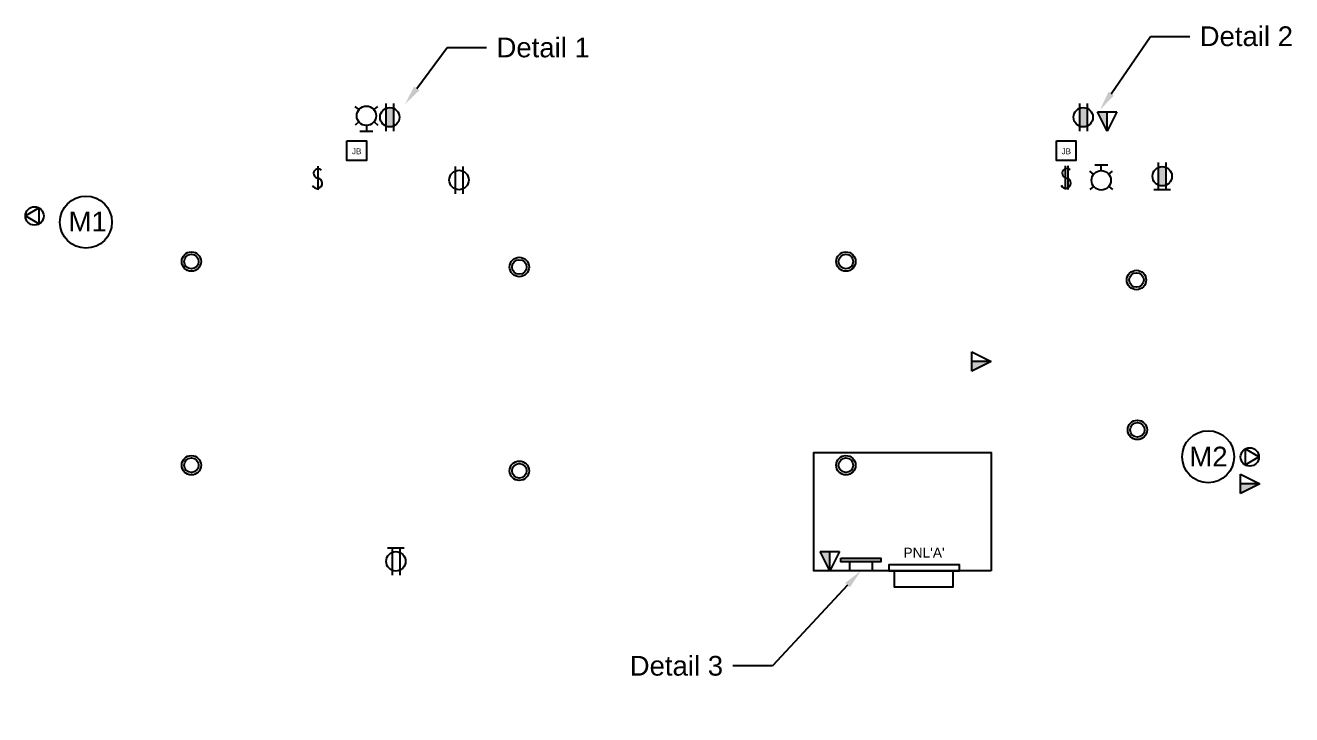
# Model space of a CAD drawing. Header units: inches. Extents: x 90 to 1614, y 53 to 627.
# Drawn here: x 90.2 to 347.2, y 52.8 to 192.7 of the extents above; entities that cross this region are included whole.
import ezdxf
from ezdxf import colors
from ezdxf.entities.mleader import LeaderData, LeaderLine
from ezdxf.math import Vec2, Vec3

# ---------------------------------------------------------------- set-up
doc = ezdxf.new("R2010")
doc.units = ezdxf.units.IN
for name, color, linetype in [('E.data', 200, 'Continuous'), ('E.keepout', 6, 'Continuous'), ('E.ltg', 102, 'Continuous'), ('E.pwr', 10, 'Continuous'), ('E.sld', 10, 'Continuous'), ('Text', 2, 'Continuous')]:
    doc.layers.add(name, color=color, linetype=linetype)
doc.styles.add('Arial_3', font='ARIALUNI.ttf', dxfattribs={"height": 3})
doc.styles.get("Standard").update_dxf_attribs({"font": 'arial.ttf'})

# ---------------------------------------------------------------- blocks, each defined once
blk = doc.blocks.new('panel')
at = {"color": 0}
for points in [[(-2.21, 7.34), (34.37, 7.34), (34.37, 9.35), (-2.21, 9.35)], [(0.8, 7.34), (30.8, 7.34), (30.8, 1.65), (0.8, 1.65)]]:
    blk.add_lwpolyline(points, close=True, dxfattribs=at)
blk = doc.blocks.new('ground bar')
h = blk.add_hatch(color=0)
h.dxf.hatch_style = 1
h.paths.add_polyline_path([(10.3, 0), (10.3, 1.25), (-10.3, 1.25), (-10.3, 0)])
at = {"color": 0}
for p, q in [((-5.8, 0), (-5.8, -3.15)), ((5.8, 0), (5.8, -3.15))]:
    blk.add_line(p, q, dxfattribs=at)
blk.add_lwpolyline([(-10.3, 1.25), (10.3, 1.25), (10.3, 0), (-10.3, 0)], close=True, dxfattribs=at)
blk = doc.blocks.new('gfci recp')
at = {"linetype": 'Continuous'}
h = blk.add_hatch(color=256, dxfattribs=at)
h.dxf.hatch_style = 1
h.paths.add_polyline_path([(6.6, 10.74, 0.205529), (2.66, 10.74), (2.66, 1.55, 0.205529), (6.6, 1.55)])
for p, q in [((0.36, 13.18), (8.9, 13.18)), ((2.66, 13.2), (2.66, -1.01)), ((6.6, 13.2), (6.6, -1.01))]:
    blk.add_line(p, q)
blk.add_circle((4.63, 6.14), 5)
blk = doc.blocks.new('light')
for radius in [5, 3.75]:
    blk.add_circle((8.6, 7.19), radius)
blk = doc.blocks.new('sconce')
at = {"color": 0}
for p, q in [((6.06, 11.42), (4.17, 13.01)), ((13.97, 11.42), (15.86, 13.01)), ((6.06, 5.03), (4.17, 3.45)), ((6.63, 0.36), (13.4, 0.36)), ((10.01, 3.28), (10.01, 0.32)), ((13.97, 5.03), (15.86, 3.45))]:
    blk.add_line(p, q, dxfattribs=at)
blk.add_circle((10.01, 8.23), 5)
blk = doc.blocks.new('double switch')
at = {"color": 0}
for p, q in [((2.06, 12.57), (2.06, 0.32)), ((3.29, 12.57), (3.29, 0.32))]:
    blk.add_line(p, q, dxfattribs=at)
for centre, radius, start, end in [((2.89, 8.72), 2.42, 46.16069, 268.44913), ((2.28, 3.7), 2.66, 205.10606, 78.15167)]:
    blk.add_arc(centre, radius, start, end)
blk = doc.blocks.new('single switch')
at = {"color": 0}
blk.add_line((3.46, 12.46), (3.46, 0.2), dxfattribs=at)
for centre, radius, start, end in [((3.69, 8.61), 2.42, 46.16069, 268.44913), ((3.08, 3.58), 2.66, 205.10606, 78.15167)]:
    blk.add_arc(centre, radius, start, end)
blk = doc.blocks.new('gfci')
at = {"linetype": 'Continuous'}
h = blk.add_hatch(color=256, dxfattribs=at)
h.dxf.hatch_style = 1
h.paths.add_polyline_path([(3.94, 11.75, 0.205529), (0, 11.75), (0, 2.56, 0.205529), (3.94, 2.56)])
for p, q in [((0, 14.2), (0, 0)), ((3.94, 14.2), (3.94, 0))]:
    blk.add_line(p, q)
blk.add_circle((1.97, 7.15), 5)
blk = doc.blocks.new('mechanical connector')
at = {"color": 0}
for p, q in [((-48.42, 25.53), (-52.52, 18.43)), ((-44.32, 18.43), (-48.42, 25.53)), ((-52.52, 18.43), (-44.32, 18.43))]:
    blk.add_line(p, q, dxfattribs=at)
blk.add_circle((-48.42, 20.8), 4.73, dxfattribs=at)
blk = doc.blocks.new('counter recp')
for p, q in [((-0.22, 13.82), (8.32, 13.82)), ((2.08, 13.83), (2.08, -0.37)), ((6.02, 13.83), (6.02, -0.37))]:
    blk.add_line(p, q)
blk.add_circle((4.05, 6.78), 5)
blk = doc.blocks.new('double recp')
for p, q in [((3.48, 12.8), (3.48, -1.41)), ((7.42, 12.8), (7.42, -1.41))]:
    blk.add_line(p, q)
blk.add_circle((5.45, 5.74), 5)
blk = doc.blocks.new('data')
h = blk.add_hatch(color=0)
h.dxf.hatch_style = 1
h.paths.add_polyline_path([(0, 10), (-5, 10), (0, 0)])
at = {"color": 0}
for p, q in [((0, 0), (-5, 10)), ((-5, 10), (5, 10)), ((5, 10), (0, 0)), ((0, 0), (0, 10))]:
    blk.add_line(p, q, dxfattribs=at)
blk = doc.blocks.new('junction box')
at = {"color": 0}
blk.add_lwpolyline([(0, 10.22), (10, 10.22), (10, 0), (0, 0)], close=True, dxfattribs=at)
at = {"color": 0, "insert": (5, 4.8), "char_height": 3, "attachment_point": 5, "style": 'Arial_3'}
blk.add_mtext_dynamic_manual_height_columns('{\\fArial Unicode MS|b0|i0|c134|p34;JB}', width=10, gutter_width=15, heights=[0], dxfattribs=at)

msp = doc.modelspace()

# ---------------------------------------------------------------- linework, layer by layer
at = {"layer": 'E.keepout'}
msp.add_lwpolyline([(286.24, 81.98), (250.24, 81.98), (250.24, 105.98), (286.24, 105.98)], close=True, dxfattribs=at)
at = {"layer": 'Text'}
for centre in [(102.52, 152.75), (330.25, 105.13)]:
    msp.add_circle(centre, 5.28, dxfattribs=at)

# ---------------------------------------------------------------- block references
at = {"layer": 'E.data', "xscale": 0.3937007874015748, "yscale": 0.3937007874015748, "zscale": 0.03937007874015748}
for p in [(309.73, 171.23), (253.48, 81.98)]:
    msp.add_blockref('data', p, dxfattribs=at)
at = {"layer": 'E.data', "xscale": 0.3937007874015748, "yscale": 0.3937007874015748, "zscale": 0.03937007874015748, "rotation": 90}
for p in [(286.24, 124.46), (340.74, 99.63)]:
    msp.add_blockref('data', p, dxfattribs=at)
at = {"layer": 'E.ltg', "xscale": 0.3937007874015748, "yscale": 0.3937007874015748, "zscale": 0.03937007874015748}
for name, p in [('sconce', (155.49, 171.1)), ('single switch', (148.22, 159.24)), ('double switch', (300.45, 159.23)), ('light', (120.53, 141.92)), ('light', (253.35, 141.92)), ('light', (187.08, 140.81)), ('light', (312.32, 138.18)), ('light', (312.5, 107.75)), ('light', (120.53, 100.57)), ('light', (253.35, 100.57)), ('light', (187.08, 99.46))]:
    msp.add_blockref(name, p, dxfattribs=at)
at = {"layer": 'E.ltg', "xscale": 0.3937007874015748, "yscale": 0.3937007874015748, "zscale": 0.03937007874015748, "rotation": 180}
msp.add_blockref('sconce', (312.5, 164.48), dxfattribs=at)
at = {"layer": 'E.pwr'}
for name, p, xscale, yscale, zscale in [('gfci', (163.4, 171.23), 0.3937007874015748, 0.3937007874015748, 0.03937007874015748), ('gfci', (304.13, 171.23), 0.3937007874015738, 0.3937007874015738, 0.03937007874015738), ('junction box', (155.49, 165.23), 0.3937007874015748, 0.3937007874015748, 0.03937007874015748), ('junction box', (299.49, 165.23), 0.3937007874015724, 0.3937007874015724, 0.0393700787401572), ('double recp', (176.08, 159.04), 0.3937007874015748, 0.3937007874015748, 0.03937007874015748), ('counter recp', (163.82, 81.23), 0.3937007874015748, 0.3937007874015748, 0.03937007874015748), ('ground bar', (259.78, 83.79), 0.3937007874015748, 0.5905511811023622, 0.03937007874015748), ('panel', (266.29, 77.65), 0.3937007874015748, 0.5905511811023622, 0.03937007874015748)]:
    msp.add_blockref(name, p, dxfattribs=dict(at, xscale=xscale, yscale=yscale, zscale=zscale))
at = {"layer": 'E.pwr', "xscale": 0.3937007874015748, "yscale": 0.3937007874015748, "zscale": 0.03937007874015748}
for name, p, rotation in [('gfci recp', (322.76, 164.48), 180), ('mechanical connector', (100.27, 173.08), 89.99999999999999), ('mechanical connector', (330.51, 86.03), 270)]:
    msp.add_blockref(name, p, dxfattribs=dict(at, rotation=rotation))

# ---------------------------------------------------------------- texts
at = {"layer": 'E.sld', "insert": (264.91, 86.66), "char_height": 2, "attachment_point": 1}
msp.add_mtext_dynamic_manual_height_columns("\\pxqc;PNL'A'", width=15.3644, gutter_width=28.73, heights=[0], dxfattribs=at)
at = {"layer": 'Text'}
for s, p in [('M1', (98.99, 150.88)), ('M2', (326.43, 103.17))]:
    msp.add_text(s, height=4, dxfattribs=at).set_placement(p)

# ---------------------------------------------------------------- leaders
ml = msp.add_multileader_mtext('Standard', dxfattribs=at)
ml.set_content('Detail 1', color=256)
ml.set_leader_properties()
ml.build(insert=Vec2(0, 0))
ctx = ml.context
ctx.base_point, ctx.plane_origin = Vec3(183.83, 188.18), Vec3(167.25, 176.68)
notes = []
notes.append((ctx, [(0, (1, 1, 0), (175.83, 188.18), (1, 0), 8, [(0, [(167.25, 176.68)], 0, [])])]))
ctx.mtext.insert, ctx.mtext.flow_direction = Vec3(185.83, 190.21), 5
ml = msp.add_multileader_mtext('Standard', dxfattribs=at)
ml.set_content('Detail 2', color=256)
ml.set_leader_properties()
ml.build(insert=Vec2(0, 0))
ctx = ml.context
ctx.base_point, ctx.plane_origin = Vec3(326.53, 190.46), Vec3(308.3, 175.53)
notes.append((ctx, [(0, (1, 1, 0), (318.53, 190.46), (1, 0), 8, [(0, [(308.3, 175.53)], 0, [])])]))
ctx.mtext.insert, ctx.mtext.flow_direction = Vec3(328.53, 192.49), 5
ml = msp.add_multileader_mtext('Standard', dxfattribs=at)
ml.set_content('Detail 3', color=256)
ml.set_leader_properties()
ml.build(insert=Vec2(0, 0))
ctx = ml.context
ctx.base_point, ctx.plane_origin = Vec3(211.54, 62.67), Vec3(259.78, 81.98)
ctx.text_align_type = 2
notes.append((ctx, [(0, (1, 1, 0), (241.81, 62.67), (-1, 0), 8, [(0, [(259.78, 81.98)], 0, [])])]))
ctx.mtext.insert, ctx.mtext.alignment, ctx.mtext.flow_direction = Vec3(231.81, 64.7), 3, 5
for ctx, leaders in notes:
    for number, flags, end, landing, length, lines in leaders:
        leader = LeaderData()
        leader.index, (leader.has_last_leader_line, leader.has_dogleg_vector, leader.attachment_direction) = number, flags
        leader.last_leader_point, leader.dogleg_vector, leader.dogleg_length = Vec3(end), Vec3(landing), length
        for number, points, colour, breaks in lines:
            line = LeaderLine()
            line.index, line.vertices, line.color, line.breaks = number, Vec3.list(points), colors.encode_raw_color(colour), breaks
            leader.lines.append(line)
        ctx.leaders.append(leader)

doc.saveas('drawing.dxf')
